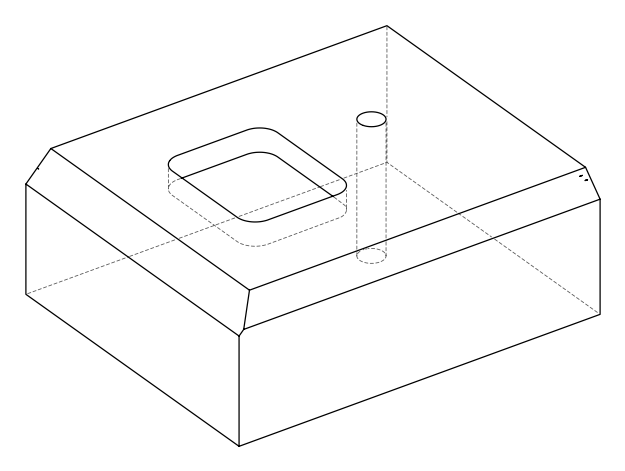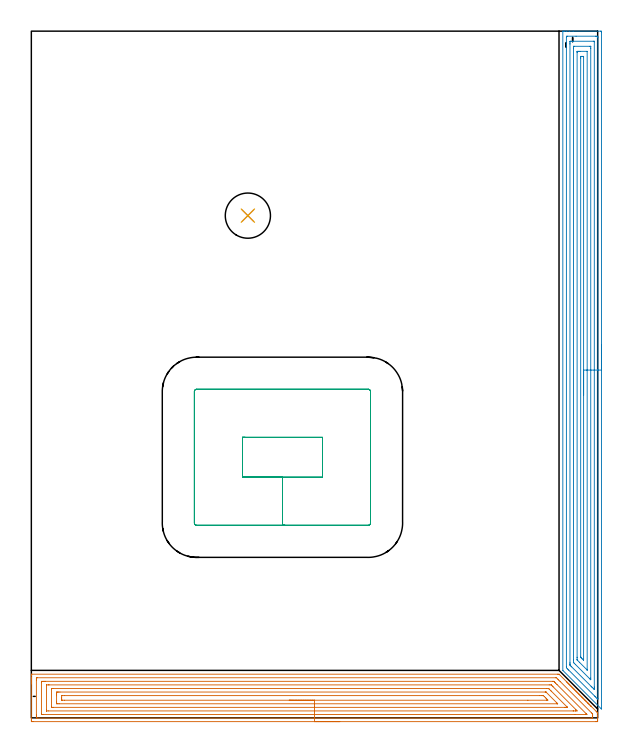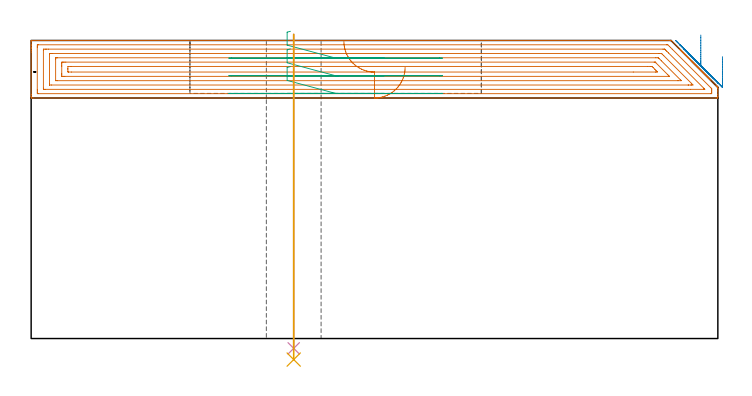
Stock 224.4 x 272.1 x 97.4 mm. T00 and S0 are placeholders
(PLAN: 5 operations, 3 tool changes, 28.7 min)
(1 AREA_MILL | FG_CHAMFER_SURFACE | UGT0205_001 | 12.54 min | 39647 mm3)
(2 AREA_MILL_1 | FG_CHAMFER_SURFACE_1 | UGT0205_001 | 12.78 min | 30259 mm3)
(3 MILL_RECTANGULAR_POCKET | POCKET_RECTANGULAR_STRAIGHT | UGT0201_109 | Follow Part, ap 6.35, ae 75% | 2.58 min | 127871 mm3)
(4 DRILL_THROUGH_HOLE_FROM_SOLID_MATERIAL | STEP1HOLE | NXT0301_065 | 0.41 min | 6743 mm3)
(5 DRILL_TO_ENLARGE_THROUGH_HOLE | STEP1HOLE | UGT0301_249 | 0.43 min | 17747 mm3)
(TOOL UGT0205_001 | Chamfer Mill 20 x 3 x 45 deg. | D20 FL50 Z2)
(TOOL UGT0201_109 | End Mill 25.4 mm | D25.4 FL25 Z2)
(TOOL NXT0301_065 | Carbide Drill 9.4mm [860.1-0940-075A1-MM 2214] | D9.4 PA140 FL98 Z2)
(TOOL UGT0301_249 | Twist Drill 17.9 mm | D17.9 PA118 FL130 Z2)
(OP 1 AREA_MILL)
G17 G21 G94 G90
T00 M6
G54
G17 G0 G90 X122.2 Y-1.5 S1061 M3
G43 Z107.4 H0
Z88.6
G94 G1 X122.162 Z87.728 F250.
X122.048 Z86.864
X121.859 Z86.012
X121.597 Z85.18
X121.263 Z84.374
X120.86 Z83.6
X120.391 Z82.864
X119.86 Z82.172
X119.271 Z81.529
X118.628 Z80.94
X117.936 Z80.408
X117.2 Z79.94
X116.426 Z79.537
X115.62 Z79.203
X114.788 Z78.941
X113.936 Z78.752
X113.072 Z78.638
X112.2 Z78.6
X0.609 Y-1.499 Z78.601
X0.082 Y-1.494 Z78.604
X0.008 Y-1.492 Z78.606
X0.004 Y-0.97 Z79.127
X0. Y-0.365 Z79.732
Y13.504 Z93.599
Y14.109 Z94.203
Y14.673 Z94.77
Y14.996 Z95.092
Y15.56 Z95.656
Y15.883 Z95.978
Y16.914 Z97.013
X0.008 Y17.27 Z97.361
X0.01 Y17.297 Z97.388
X0.163 Y17.3 Z97.4
X208.614
X209.095 Y17.302 Z97.38
X209.173 Y17.228 Z97.326
X211.997 Y14.405 Z94.501
X212.102 Y14.299 Z94.398
X212.185 Y14.215 Z94.315
X212.293 Y14.109 Z94.205
X212.395 Y14.005 Z94.104
X212.483 Y13.917 Z94.017
X212.588 Y13.814 Z93.91
X212.689 Y13.711 Z93.811
X212.78 Y13.62 Z93.719
X212.884 Y13.518 Z93.614
X212.983 Y13.417 Z93.517
X213.078 Y13.322 Z93.422
X213.18 Y13.222 Z93.318
X213.277 Y13.123 Z93.223
X213.376 Y13.025 Z93.124
X213.475 Y12.927 Z93.023
X213.571 Y12.83 Z92.929
X213.673 Y12.727 Z92.827
X213.771 Y12.631 Z92.727
X213.864 Y12.536 Z92.635
X213.971 Y12.43 Z92.529
X214.067 Y12.335 Z92.431
X214.158 Y12.242 Z92.341
X214.268 Y12.132 Z92.231
X214.362 Y12.039 Z92.136
X214.452 Y11.948 Z92.048
X214.566 Y11.834 Z91.934
X214.658 Y11.744 Z91.84
X214.746 Y11.654 Z91.754
X214.863 Y11.537 Z91.636
X214.954 Y11.448 Z91.544
X215.04 Y11.361 Z91.46
X215.161 Y11.239 Z91.339
X215.249 Y11.152 Z91.249
X215.334 Y11.067 Z91.166
X215.459 Y10.942 Z91.041
X215.545 Y10.857 Z90.953
X215.627 Y10.773 Z90.872
X215.756 Y10.644 Z90.743
X215.841 Y10.561 Z90.657
X215.921 Y10.479 Z90.578
X216.054 Y10.347 Z90.446
X216.136 Y10.265 Z90.362
X216.215 Y10.185 Z90.284
X216.351 Y10.049 Z90.148
X216.432 Y9.97 Z90.066
X216.509 Y9.891 Z89.991
X216.649 Y9.751 Z89.851
X216.728 Y9.674 Z89.77
X216.803 Y9.598 Z89.697
X216.946 Y9.454 Z89.553
X217.023 Y9.378 Z89.475
X217.097 Y9.304 Z89.403
X217.244 Y9.156 Z89.255
X217.319 Y9.083 Z89.179
X217.39 Y9.01 Z89.109
X217.542 Y8.859 Z88.958
X217.615 Y8.787 Z88.883
X217.684 Y8.716 Z88.815
X217.839 Y8.561 Z88.66
X217.91 Y8.491 Z88.588
X217.978 Y8.422 Z88.521
X218.137 Y8.264 Z88.363
X218.206 Y8.196 Z88.292
X218.272 Y8.129 Z88.228
X218.434 Y7.966 Z88.065
X218.502 Y7.9 Z87.996
X218.566 Y7.835 Z87.934
X218.732 Y7.668 Z87.767
X218.797 Y7.604 Z87.701
X218.859 Y7.541 Z87.64
X219.03 Y7.371 Z87.47
X219.093 Y7.309 Z87.405
X219.153 Y7.247 Z87.346
X219.327 Y7.073 Z87.172
X219.388 Y7.013 Z87.11
X219.447 Y6.953 Z87.052
X219.625 Y6.776 Z86.875
X219.684 Y6.717 Z86.814
X219.741 Y6.66 Z86.759
X219.922 Y6.478 Z86.577
X219.98 Y6.422 Z86.518
X220.035 Y6.366 Z86.465
X220.22 Y6.181 Z86.28
X220.275 Y6.126 Z86.223
X220.328 Y6.072 Z86.171
X220.517 Y5.883 Z85.982
X220.571 Y5.83 Z85.927
X220.622 Y5.778 Z85.877
X220.815 Y5.585 Z85.684
X220.867 Y5.535 Z85.632
X220.916 Y5.484 Z85.583
X221.113 Y5.288 Z85.387
X221.162 Y5.239 Z85.336
X221.21 Y5.191 Z85.29
X221.41 Y4.99 Z85.089
X221.458 Y4.943 Z85.04
X221.504 Y4.897 Z84.996
X221.708 Y4.693 Z84.792
X221.754 Y4.648 Z84.745
X221.797 Y4.603 Z84.702
X222.005 Y4.395 Z84.494
X223.823 Y2.578 Z82.676
X223.914 Y2.486 Z82.585
X224.088 Y2.312 Z82.411
X224.267 Y2.134 Z82.232
X224.386 Y2.013 Z82.111
X224.399 Y1.994 Z82.091
X224.4 Y1.649 Z81.748
Y0.804 Z80.898
Y-0.407 Z79.69
X224.396 Y-0.97 Z79.124
X224.392 Y-1.49 Z78.604
X224.317 Y-1.493 Z78.603
X223.791 Y-1.5 Z78.6
X112.2
Y-0.086 Z80.014
X2.397
X2.01 Y-0.083 Z80.017
X2.003 Y0.306 Z80.406
X2.001 Y0.804 Z80.904
X2. Y1.196 Z81.296
X2.001 Y14.996 Z95.096
X2.002 Y15.386 Z95.486
X2.01 Y15.883 Z95.983
X2.392 Y15.886 Z95.986
X207.719
X208.055 Y15.883 Z95.983
X208.614 Y15.334 Z95.434
X208.953 Y14.996 Z95.096
X209.507 Y14.443 Z94.543
X222.005 Y1.944 Z82.044
X222.255 Y1.691 Z81.791
X222.336 Y1.603 Z81.703
X222.39 Y1.542 Z81.642
X222.393 Y1.494 Z81.594
X222.398 Y1.3 Z81.4
X222.399 Y0.804 Z80.904
X222.398 Y0.414 Z80.514
X222.39 Y-0.083 Z80.017
X222.008 Y-0.086 Z80.014
X112.2
Y1.328 Z81.428
X4.544 Y1.329 Z81.429
X4.18 Y1.33 Z81.43
X4.059 Y1.333 Z81.433
X4.023 Y1.335 Z81.435
X4.01 Y1.393 Z81.493
X4.005 Y1.512 Z81.612
X4.001 Y1.691 Z81.791
Y14.109 Z94.209
X4.002 Y14.286 Z94.386
X4.01 Y14.46 Z94.56
X4.18 Y14.464 Z94.564
X4.71 Y14.47 Z94.57
X5.073 Y14.471 Z94.571
X5.601
X206.465
X206.829 Y14.467 Z94.567
X206.949 Y14.464 Z94.564
X207.035 Y14.454 Z94.554
X207.106 Y14.387 Z94.487
X207.39 Y14.109 Z94.209
X207.722 Y13.779 Z93.879
X208.279 Y13.222 Z93.322
X219.809 Y1.691 Z81.791
X219.966 Y1.529 Z81.629
X220.088 Y1.4 Z81.5
X220.143 Y1.335 Z81.435
X220.056 Y1.333 Z81.433
X219.691 Y1.33 Z81.43
X215.468 Y1.328 Z81.428
X112.2
Y2.743 Z82.843
X6.692
X6.089 Y2.748 Z82.848
X6.02 Y2.75 Z82.85
X6.009 Y2.754 Z82.854
X6.006 Y2.776 Z82.876
X6.003 Y2.826 Z82.926
X6.001 Y3.027 Z83.127
Y12.762 Z92.862
X6.004 Y12.975 Z93.075
X6.007 Y13.028 Z93.128
X6.01 Y13.048 Z93.148
X6.029 Y13.05 Z93.15
X6.135 Y13.054 Z93.154
X6.858 Y13.057 Z93.157
X7.024
X205.21
X205.936 Y13.051 Z93.151
X205.98 Y13.05 Z93.15
X206.027 Y13.013 Z93.113
X206.128 Y12.917 Z93.017
X206.326 Y12.723 Z92.823
X206.716 Y12.335 Z92.435
X215.756 Y3.294 Z83.394
X216.283 Y2.756 Z82.856
X215.756 Y2.746 Z82.846
X215.589 Y2.744 Z82.844
X214.863 Y2.743 Z82.843
X214.698
X112.2
Y4.157 Z84.257
X8.644
X8.448 Y4.158 Z84.258
X8.056 Y4.163 Z84.263
X8.011 Y4.164 Z84.264
X8.008 Y4.174 Z84.274
X8.004 Y4.204 Z84.304
X8.001 Y4.26 Z84.36
Y11.2 Z91.3
X8.006 Y11.448 Z91.548
X8.01 Y11.607 Z91.707
X8.023 Y11.636 Z91.736
X8.121 Y11.639 Z91.739
X8.251 Y11.641 Z91.741
X8.448 Y11.643 Z91.743
X8.644
X204.151 Y11.642 Z91.742
X204.852 Y11.638 Z91.738
X204.941 Y11.636 Z91.736
X205.043 Y11.55 Z91.65
X205.15 Y11.448 Z91.548
X205.936 Y10.666 Z90.766
X212.249 Y4.352 Z84.452
X212.311 Y4.286 Z84.386
X212.422 Y4.168 Z84.268
X212.375 Y4.163 Z84.263
X212.185 Y4.161 Z84.261
X211.488 Y4.157 Z84.257
X211.293
X112.2
Y5.571 Z85.671
X10.987 Y5.572 Z85.672
X10.429 Y5.575 Z85.675
X10.088 Y5.578 Z85.678
X10.01 Y5.589 Z85.689
X10.004 Y5.661 Z85.761
X10.001 Y6.126 Z86.226
X10. Y6.552 Z86.652
Y8.787 Z88.887
Y9.213 Z89.313
X10.003 Y9.674 Z89.774
X10.009 Y10.092 Z90.192
X10.02 Y10.222 Z90.322
X10.15 Y10.224 Z90.324
X10.429 Y10.227 Z90.327
X10.764 Y10.228 Z90.328
X11.322 Y10.229 Z90.329
X203.593 Y10.228 Z90.328
X203.871 Y10.226 Z90.326
X203.905 Y10.224 Z90.324
X203.918 Y10.222 Z90.322
X203.947 Y10.197 Z90.297
X204.039 Y10.111 Z90.211
X204.151 Y10.001 Z90.101
X208.025 Y6.126 Z86.226
X208.323 Y5.823 Z85.923
X208.518 Y5.623 Z85.723
X208.556 Y5.577 Z85.677
X208.533 Y5.575 Z85.675
X208.466 Y5.573 Z85.673
X208.279 Y5.572 Z85.672
X112.2 Y5.571 Z85.671
Y6.985 Z87.085
X13.135
X12.24 Y6.987 Z87.087
X12.215 Y6.989 Z87.089
X12.01 Y7.013 Z87.113
X12.004 Y7.222 Z87.322
X12.001 Y7.9 Z88.
Y8.112 Z88.212
X12.01 Y8.787 Z88.887
X12.191 Y8.811 Z88.911
X12.215 Y8.812 Z88.912
X13.08 Y8.815 Z88.915
X201.445
X202.338 Y8.814 Z88.914
X202.365 Y8.813 Z88.913
X202.904 Y8.787 Z88.887
X203.258 Y8.441 Z88.541
X203.802 Y7.9 Z88.
X204.151 Y7.55 Z87.65
X204.678 Y7.013 Z87.113
X204.177 Y6.987 Z87.087
X204.151 Y6.986 Z87.086
X196.756 Y6.985 Z87.085
X112.2
X111.328 Z87.123
X110.463 Z87.237
X109.612 Z87.426
X108.78 Z87.688
X107.974 Z88.022
X107.2 Z88.425
X106.464 Z88.894
X105.772 Z89.425
X105.129 Z90.014
X104.54 Z90.657
X104.008 Z91.35
X103.54 Z92.085
X103.137 Z92.859
X102.803 Z93.665
X102.541 Z94.497
X102.352 Z95.349
X102.238 Z96.214
X102.2 Z97.085
G0 Z107.4
M5
M2
(OP 2 AREA_MILL_1)
G17 G21 G94 G90
T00 M6
G54
G17 G0 G90 X225.9 Y147.8 S1061 M3
G43 Z107.4 H0
Z92.1
G94 G1 Y147.762 Z91.228 F250.
Y147.648 Z90.364
Y147.459 Z89.512
Y147.197 Z88.68
Y146.863 Z87.874
Y146.46 Z87.1
Y145.992 Z86.364
Y145.46 Z85.672
Y144.871 Z85.029
Y144.228 Z84.44
Y143.536 Z83.908
Y142.8 Z83.44
Y142.026 Z83.037
Y141.22 Z82.703
Y140.388 Z82.441
Y139.536 Z82.252
Y138.672 Z82.138
Y137.8 Z82.1
X225.899 Y3.631 Z82.101
X225.891 Y3.513 Z82.105
X225.799 Y3.601 Z82.199
X210.601 Y18.801 Z97.399
X210.6 Y271.918 Z97.4
X210.603 Y272.09 Z97.388
X210.641 Y272.1 Z97.35
X211.043 Z96.957
X211.311 Z96.689
X212.033 Z95.962
X213.282 Z94.715
X214.697 Z93.298
X225.619 Y272.099 Z82.378
X225.892 Y272.09 Z82.106
X225.899 Y271.817 Z82.099
X225.9 Y137.8 Z82.1
X224.486 Z83.514
X224.485 Y7.705 Z83.515
Y7.687
X224.467 Y7.395 Z83.533
X224.147 Y7.705 Z83.853
X223.579 Y8.271 Z84.421
X223.25 Y8.599 Z84.75
X212.921 Y18.929 Z95.079
X212.523 Y19.329 Z95.477
X212.033 Y19.829 Z95.967
X212.015 Y20.223 Z95.985
Y20.242
Y269.701
X212.033 Y270.09 Z95.967
X212.509 Y270.098 Z95.491
X215.837 Y270.1 Z92.163
X223.579 Z84.421
X224.054 Y270.098 Z83.946
X224.467 Y270.09 Z83.533
X224.485 Y269.683 Z83.515
Y269.664
X224.486 Y137.8 Z83.514
X223.072 Z84.928
X223.071 Y12.176 Z84.929
X223.07 Y11.794 Z84.93
X223.066 Y11.282 Z84.934
X223.065 Y11.254 Z84.935
X223.026 Y11.282 Z84.974
X222.691 Y11.611 Z85.309
X222.123 Y12.176 Z85.877
X221.803 Y12.497 Z86.198
X214.077 Y20.223 Z93.923
X213.809 Y20.494 Z94.191
X213.501 Y20.81 Z94.499
X213.435 Y20.892 Z94.565
X213.432 Y20.99 Z94.568
X213.43 Y21.117 Z94.57
X213.429 Y21.5 Z94.571
X213.428 Y22.011 Z94.572
X213.429 Y267.001 Z94.571
X213.43 Y267.383 Z94.57
X213.433 Y267.895 Z94.567
X213.435 Y268.077 Z94.565
X213.613 Y268.093 Z94.387
X213.809 Y268.096 Z94.191
X214.494 Y268.1 Z93.506
X214.697 Z93.303
X222.691 Y268.099 Z85.309
X222.895 Y268.095 Z85.105
X223.03 Y268.09 Z84.97
X223.066 Y268.086 Z84.934
X223.067 Y268.068 Z84.933
X223.069 Y268.022 Z84.931
X223.071 Y267.895 Z84.929
X223.072 Y137.8 Z84.928
X221.657 Z86.343
Y15.752
X221.652 Y15.132 Z86.348
X221.651 Y15.111 Z86.349
X221.618 Y15.14 Z86.382
X221.529 Y15.224 Z86.471
X221.352 Y15.397 Z86.648
X215.586 Y21.163 Z92.414
X215.164 Y21.588 Z92.836
X214.953 Y21.803 Z93.047
X214.851 Y21.91 Z93.149
X214.843 Y22.905 Z93.157
Y265.212
X214.845 Y265.958 Z93.155
X214.848 Y266.066 Z93.152
X214.849 Y266.089 Z93.151
X214.87 Y266.092 Z93.13
X214.924 Y266.096 Z93.076
X215.145 Y266.099 Z92.855
X221.357 Z86.643
X221.575 Y266.096 Z86.425
X221.629 Y266.093 Z86.371
X221.651 Y266.09 Z86.349
X221.652 Y266.073 Z86.348
X221.654 Y266. Z86.346
X221.657 Y265.359 Z86.343
Y265.212
Y137.8
X220.243 Z87.757
Y19.111
X220.242 Y19.038 Z87.758
X220.239 Y18.981 Z87.761
X220.238 Y18.975 Z87.762
X220.228 Y18.982 Z87.772
X220.183 Y19.021 Z87.817
X220.026 Y19.173 Z87.974
X217.187 Y22.011 Z90.813
X216.474 Y22.729 Z91.526
X216.302 Y22.905 Z91.698
X216.264 Y22.964 Z91.736
X216.261 Y23.015 Z91.739
X216.259 Y23.122 Z91.741
X216.257 Y23.8 Z91.743
Y24.018
X216.258 Y263.642 Z91.742
X216.26 Y263.861 Z91.74
X216.264 Y264.006 Z91.736
X216.27 Y264.09 Z91.73
X216.306 Y264.093 Z91.694
X216.474 Y264.097 Z91.526
X216.691 Y264.1 Z91.309
X217.362 Z90.638
X220.243 Z87.757
Y137.8
X218.829 Z89.171
X218.828 Y23.217 Z89.172
X218.826 Y22.905 Z89.174
X218.824 Y22.852 Z89.176
X218.822 Y22.839 Z89.178
X218.816 Y22.842 Z89.184
X218.745 Y22.905 Z89.255
X218.25 Y23.398 Z89.75
X217.851 Y23.8 Z90.149
X217.717 Y23.942 Z90.283
X217.678 Y23.987 Z90.322
X217.676 Y24.019 Z90.324
X217.674 Y24.091 Z90.326
X217.671 Y24.382 Z90.329
Y261.324
X217.673 Y261.636 Z90.327
X217.675 Y261.927 Z90.325
X217.678 Y262.07 Z90.322
X217.687 Y262.09 Z90.313
X217.723 Y262.094 Z90.277
X217.791 Y262.098 Z90.209
X218.25 Y262.099 Z89.75
X218.679 Y262.098 Z89.321
X218.81 Y262.092 Z89.19
X218.821 Y262.09 Z89.179
X218.824 Y262.078 Z89.176
X218.827 Y262.035 Z89.173
X218.828 Y261.948 Z89.172
X218.829 Y137.8 Z89.171
Y136.928 Z89.209
Y136.064 Z89.323
Y135.212 Z89.512
Y134.38 Z89.774
Y133.574 Z90.108
Y132.8 Z90.511
Y132.064 Z90.98
Y131.372 Z91.511
Y130.729 Z92.1
Y130.14 Z92.743
Y129.608 Z93.435
Y129.14 Z94.171
Y128.737 Z94.945
Y128.403 Z95.751
Y128.141 Z96.583
Y127.952 Z97.435
Y127.838 Z98.3
Y127.8 Z99.171
G0 Z107.4
M5
M2
(OP 3 MILL_RECTANGULAR_POCKET)
G17 G21 G94 G90
T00 M6
G54
G17 G0 G90 X84.718 Y111.15 S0 M3
G43 Z107.4 H0
Z100.4
G94 G1 X83.65 Z100.114 F250.
Y95.35 Z95.88
X99.5 Z91.633
X115.35 F500.
Y111.15
X83.65
Y95.35
X99.5
Y76.3
X133.5
G3 X134.4 Y77.2 R0.9
G1 Y129.3
G3 X133.5 Y130.2 R0.9
G1 X65.5
G3 X64.6 Y129.3 R0.9
G1 Y77.2
G3 X65.5 Y76.3 R0.9
G1 X99.5
X100.5
G0 X84.718 Y111.15 Z94.633
G1 X83.65 Z94.347 F250.
Y95.35 Z90.114
X99.5 Z85.867
X115.35 F500.
Y111.15
X83.65
Y95.35
X99.5
Y76.3
X133.5
G3 X134.4 Y77.2 R0.9
G1 Y129.3
G3 X133.5 Y130.2 R0.9
G1 X65.5
G3 X64.6 Y129.3 R0.9
G1 Y77.2
G3 X65.5 Y76.3 R0.9
G1 X99.5
X100.5
G0 X84.718 Y111.15 Z88.867
G1 X83.65 Z88.581 F250.
Y95.35 Z84.347
X99.5 Z80.1
X115.35 F500.
Y111.15
X83.65
Y95.35
X99.5
Y76.3
X133.5
G3 X134.4 Y77.2 R0.9
G1 Y129.3
G3 X133.5 Y130.2 R0.9
G1 X65.5
G3 X64.6 Y129.3 R0.9
G1 Y77.2
G3 X65.5 Y76.3 R0.9
G1 X99.5
X100.5
G0 Z107.4
M5
M2
(OP 4 DRILL_THROUGH_HOLE_FROM_SOLID_MATERIAL)
G17 G21 G94 G90
T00 M6
G54
G17 G0 G90 X85.8 Y199. S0 M3
G43 Z107.4 H1
G94 G81 G98 Z-3.211 F250. R99.4
G80
M5
M2
(OP 5 DRILL_TO_ENLARGE_THROUGH_HOLE)
G17 G21 G94 G90
T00 M6
G54
G17 G0 G90 X85.8 Y199. S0 M3
G43 Z107.4 H0
G94 G73 G98 Z-6.878 F250. Q17.38 R99.4
G80
M5
M2
